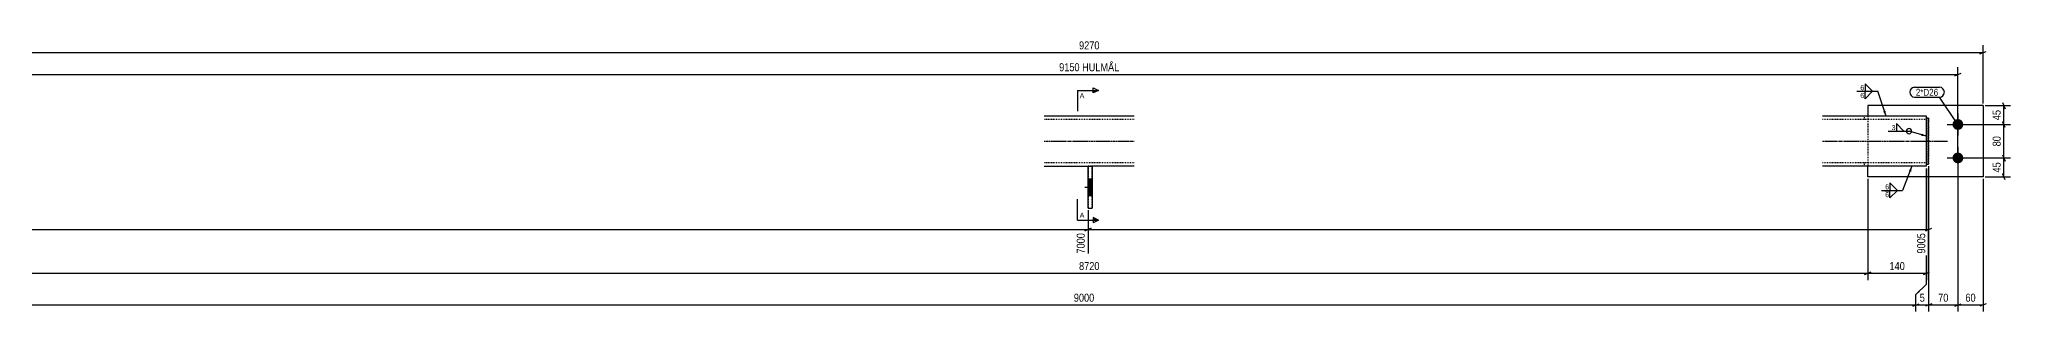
# Model space of a CAD drawing. Header units: millimetres. Extents: x 7 to 31723, y 5 to 663.
# Drawn here: x 27020 to 31723, y 12 to 663 of the extents above; entities that cross this region are included whole.
import ezdxf

# ---------------------------------------------------------------- set-up
doc = ezdxf.new("R2010")
doc.units = ezdxf.units.MM
doc.linetypes.add('DXK_LINE_DOT2', pattern=[3.9198, 1.9599, -1.9599])
doc.linetypes.add('DXK_LINE_DOT3', pattern=[5.9187, 2.979, -0.9799, 0.9799, -0.9799])
for name, color, linetype in [('MÅLSÆTNING', 7, 'Continuous'), ('STÅL', 7, 'Continuous'), ('TEKST', 7, 'Continuous')]:
    doc.layers.add(name, color=color, linetype=linetype)
doc.styles.add('Arial', font='ARIAL.TTF', dxfattribs={"height": 0.2})
doc.styles.add('Arial Narrow', font='ARIALN.TTF', dxfattribs={"height": 0.2})

msp = doc.modelspace()

# ---------------------------------------------------------------- hatches: boundary and pattern name
at = {"layer": 'STÅL', "linetype": 'Continuous'}
for points in [[(31597, 472.3, -1), (31597, 446.3, -1)], [(31597, 392.3, -1), (31597, 366.3, -1)], [(29521.9, 329.3), (29521.9, 289.3), (29531.9, 289.3), (29531.9, 329.3)], [(29521.9, 329.3), (29521.9, 289.3), (29531.9, 289.3), (29531.9, 329.3)]]:
    msp.add_hatch(color=96, dxfattribs=at).paths.add_polyline_path(points)
at = {"layer": 'TEKST', "linetype": 'Continuous'}
for points in [[(31424.5, 492.2), (31425.5, 479.3), (31418.6, 490.2)], [(31510.9, 437.7), (31522, 431.2), (31509.2, 431.7)], [(31510.9, 437.7), (31522, 431.2), (31509.2, 431.7)], [(31479.9, 348.8), (31487.3, 359.3), (31485.7, 346.5)]]:
    msp.add_hatch(color=3, dxfattribs=at).paths.add_polyline_path(points)

# ---------------------------------------------------------------- linework, layer by layer
at = {"layer": 'MÅLSÆTNING', "color": 7, "linetype": 'Continuous'}
for p, q in [((22387, 631), (31657, 631)), ((31649.5, 628), (31664.5, 634)), ((31657, 509.3), (31657, 648.8)), ((22447, 578.9), (31597, 578.9)), ((31589.5, 575.9), (31604.5, 581.9)), ((31597, 384.3), (31597, 596.6)), ((31662, 504.3), (31722.6, 504.3)), ((31703.6, 511.8), (31709.6, 496.8)), ((31706.6, 459.3), (31706.6, 504.3)), ((31602, 459.3), (31722.6, 459.3)), ((31602, 459.3), (31722.6, 459.3)), ((31709.6, 451.8), (31703.6, 466.8)), ((31706.6, 379.3), (31706.6, 459.3)), ((31602, 379.3), (31722.6, 379.3)), ((31602, 379.3), (31722.6, 379.3)), ((31703.6, 386.8), (31709.6, 371.8)), ((31706.6, 334.3), (31706.6, 379.3)), ((31382, 329.3), (31382, 87.6)), ((31382, 329.3), (31382, 87.6)), ((31522, 354.3), (31522, 87.6)), ((31522, 78), (31522, 354.3)), ((31527, 359.3), (31527, 12)), ((31527, 354.3), (31527, 150.9)), ((31597, 374.3), (31597, 12)), ((31657, 329.3), (31657, 12)), ((31662, 334.3), (31722.6, 334.3)), ((31709.6, 326.8), (31703.6, 341.8)), ((29521.9, 254.3), (29521.9, 150.9)), ((22522, 208.2), (29521.9, 208.2)), ((29514.4, 205.2), (29529.4, 211.2)), ((31519.5, 205.2), (31534.5, 211.2)), ((22662, 103.6), (31382, 103.6)), ((31389.5, 106.6), (31374.5, 100.6)), ((31374.5, 100.6), (31389.5, 106.6)), ((31382, 103.6), (31522, 103.6)), ((31514.5, 100.6), (31529.5, 106.6)), ((31497, 53), (31522, 78)), ((31497, 12), (31497, 53)), ((31489.5, 25), (31504.5, 31)), ((31497, 28), (31527, 28)), ((31534.5, 31), (31519.5, 25)), ((31589.5, 25), (31604.5, 31)), ((31597, 28), (31657, 28)), ((31664.5, 31), (31649.5, 25))]:
    msp.add_line(p, q, dxfattribs=at)
at = {"layer": 'STÅL', "color": 2, "linetype": 'Continuous'}
for p, q in [((29631.9, 479.3), (29416.9, 479.3)), ((31522, 479.3), (31274, 479.3)), ((31382, 504.3), (31382, 479.3)), ((31657, 504.3), (31382, 504.3)), ((31522, 359.3), (31522, 479.3)), ((31527, 474.3), (31522, 474.3)), ((31527, 474.3), (31527, 465.1)), ((31657, 504.3), (31657, 334.3)), ((31527, 364.3), (31527, 465.1)), ((29416.9, 359.3), (29521.9, 359.3)), ((29521.9, 259.3), (29521.9, 359.3)), ((29521.9, 359.3), (29531.9, 359.3)), ((29531.9, 359.3), (29531.9, 259.3)), ((29631.9, 359.3), (29531.9, 359.3)), ((31522, 359.3), (31274, 359.3)), ((31382, 334.3), (31382, 359.3)), ((31657, 334.3), (31382, 334.3)), ((31522, 364.3), (31527, 364.3)), ((29521.9, 259.3), (29531.9, 259.3))]:
    msp.add_line(p, q, dxfattribs=at)
at = {"layer": 'STÅL', "color": 7, "linetype": 'DXK_LINE_DOT2'}
for p, q in [((29631.9, 471.3), (29416.9, 471.3)), ((31522, 471.3), (31274, 471.3)), ((31374, 471.3), (31374, 479.3)), ((31382, 479.3), (31382, 359.3)), ((31522, 474.3), (31522, 368.7)), ((31522, 474.3), (31527, 474.3)), ((31527, 465.1), (31527, 474.3)), ((31527, 465.1), (31527, 364.3)), ((29631.9, 367.3), (29416.9, 367.3)), ((29521.9, 359.3), (29521.9, 259.3)), ((29531.9, 359.3), (29521.9, 359.3)), ((29531.9, 259.3), (29531.9, 359.3)), ((31522, 367.3), (31274, 367.3)), ((31374, 359.3), (31374, 367.3)), ((31522, 368.7), (31522, 364.3)), ((31522, 364.3), (31527, 364.3))]:
    msp.add_line(p, q, dxfattribs=at)
at = {"layer": 'STÅL', "color": 96, "linetype": 'Continuous'}
for p, q in [((31597, 485.3), (31597, 433.3)), ((31571, 459.3), (31623, 459.3)), ((31571, 379.3), (31623, 379.3)), ((31597, 405.3), (31597, 353.3)), ((29521.9, 329.3), (29531.9, 329.3)), ((29521.9, 329.3), (29531.9, 329.3)), ((29513.9, 309.3), (29531.9, 309.3)), ((29513.9, 309.3), (29531.9, 309.3)), ((29521.9, 289.3), (29531.9, 289.3)), ((29521.9, 289.3), (29531.9, 289.3))]:
    msp.add_line(p, q, dxfattribs=at)
at = {"layer": 'STÅL', "color": 7, "linetype": 'DXK_LINE_DOT3'}
for p, q in [((29416.9, 419.3), (29631.9, 419.3)), ((31274, 419.3), (31572, 419.3))]:
    msp.add_line(p, q, dxfattribs=at)
at = {"layer": 'TEKST', "color": 3, "linetype": 'Continuous'}
for p, q in [((31425.5, 479.3), (31405.7, 538.8)), ((31522, 431.2), (31480.4, 443.4)), ((31522, 431.2), (31480.4, 443.4)), ((31487.3, 359.3), (31465, 301.9))]:
    msp.add_line(p, q, dxfattribs=at)
for start, end in [(90, 270), (270, 90)]:
    msp.add_arc((31480.4, 443.4), 6.25, start, end, dxfattribs=at)

# ---------------------------------------------------------------- wipeouts: each hides what was drawn before it
at = {"color": 0, "linetype": 'Continuous'}
msp.add_wipeout([(29513, 522.1), (29513, 534.6), (29501.9, 534.6), (29501.9, 522.1)], dxfattribs=at).dxf.layer = 'TEKST'
at = {"color": 0}
msp.add_wipeout([(31372.9, 540.3), (31372.9, 554.8), (31363.3, 554.8), (31363.3, 540.3)], dxfattribs=at).dxf.layer = 'TEKST'

# ---------------------------------------------------------------- next in the draw order: hatches: boundary and pattern name
at = {"layer": 'TEKST', "linetype": 'Continuous'}
msp.add_hatch(color=30, dxfattribs=at).paths.add_polyline_path([(29534.4, 534.6), (29534.4, 540.9), (29546.9, 540.9)])

# ---------------------------------------------------------------- next in the draw order: linework, layer by layer
at = {"layer": 'TEKST', "color": 7, "linetype": 'Continuous'}
for q in [(29496.9, 490.9), (29546.9, 540.9)]:
    msp.add_line((29496.9, 540.9), q, dxfattribs=at)
at = {"layer": 'TEKST', "color": 30, "linetype": 'Continuous'}
for p, q in [((29534.4, 534.6), (29534.4, 547.1)), ((29534.4, 547.1), (29546.9, 540.9)), ((29546.9, 540.9), (29534.4, 534.6))]:
    msp.add_line(p, q, dxfattribs=at)
at = {"layer": 'TEKST', "color": 3, "linetype": 'Continuous'}
for p, q in [((31393.4, 538.8), (31375.5, 556.7)), ((31375.5, 556.7), (31375.5, 538.8)), ((31375.5, 538.8), (31393.4, 538.8))]:
    msp.add_line(p, q, dxfattribs=at)

# ---------------------------------------------------------------- next in the draw order: texts
at = {"layer": 'TEKST', "color": 3, "linetype": 'Continuous', "style": 'Arial'}
msp.add_text('A', height=11.9, dxfattribs=at).set_placement((29501.9, 522.1))

# ---------------------------------------------------------------- next in the draw order: wipeouts: each hides what was drawn before it
at = {"color": 0}
for points, layer in [([(29553.1, 634.8), (29553.1, 662.8), (29496.4, 662.8), (29496.4, 634.8)], 'MÅLSÆTNING'), ([(29600.6, 582.6), (29600.6, 610.6), (29448.9, 610.6), (29448.9, 582.6)], 'MÅLSÆTNING'), ([(31702.9, 435.5), (31674.9, 435.5), (31674.9, 403.1), (31702.9, 403.1)], 'MÅLSÆTNING'), ([(31474.3, 107.4), (31474.3, 135.4), (31429.8, 135.4), (31429.8, 107.4)], 'MÅLSÆTNING'), ([(31522.1, 31.8), (31522.1, 59.8), (31501.9, 59.8), (31501.9, 31.8)], 'MÅLSÆTNING'), ([(31643.2, 31.8), (31643.2, 59.8), (31610.9, 59.8), (31610.9, 31.8)], 'MÅLSÆTNING'), ([(31549.9, 527.8), (31549.9, 545.3), (31496.6, 545.3), (31496.6, 527.8)], 'TEKST'), ([(31447.6, 444.9), (31447.6, 459.4), (31438, 459.4), (31438, 444.9)], 'TEKST'), ([(31432.3, 303.4), (31432.3, 317.9), (31422.6, 317.9), (31422.6, 303.4)], 'TEKST')]:
    msp.add_wipeout(points, dxfattribs=at).dxf.layer = layer
at = {"color": 0, "linetype": 'Continuous'}
msp.add_wipeout([(29517.9, 203.7), (29489.9, 203.7), (29489.9, 146.9), (29517.9, 146.9)], dxfattribs=at).dxf.layer = 'MÅLSÆTNING'

# ---------------------------------------------------------------- next in the draw order: linework, layer by layer
at = {"layer": 'MÅLSÆTNING', "color": 7, "linetype": 'Continuous'}
for p, q in [((31709.6, 451.8), (31703.6, 466.8)), ((31703.6, 386.8), (31709.6, 371.8)), ((31522, 78), (31522, 354.3)), ((31527, 359.3), (31527, 12)), ((31597, 374.3), (31597, 12)), ((29529.4, 211.2), (29514.4, 205.2)), ((29521.9, 208.2), (31527, 208.2)), ((31497, 53), (31522, 78)), ((31497, 12), (31497, 53)), ((22522, 28), (31497, 28)), ((31489.5, 25), (31504.5, 31)), ((31534.5, 31), (31519.5, 25)), ((31527, 28), (31597, 28)), ((31589.5, 25), (31604.5, 31))]:
    msp.add_line(p, q, dxfattribs=at)
at = {"layer": 'TEKST', "color": 3, "linetype": 'Continuous'}
for p, q in [((31430.3, 443.4), (31480.4, 443.4)), ((31468.1, 443.4), (31450.2, 461.3)), ((31450.2, 461.3), (31450.2, 443.4)), ((31450.2, 443.4), (31468.1, 443.4)), ((31452.7, 301.9), (31434.8, 319.8)), ((31434.8, 319.8), (31434.8, 301.9)), ((31434.8, 301.9), (31452.7, 301.9))]:
    msp.add_line(p, q, dxfattribs=at)

# ---------------------------------------------------------------- next in the draw order: texts
at = {"layer": 'MÅLSÆTNING', "color": 3, "style": 'Arial Narrow'}
for s, height, p in [('9270', 19.09, (29500.4, 638.8)), ('9150 HULMÅL', 19.089, (29452.9, 586.6)), ('140', 19.09, (31433.8, 111.4)), ('5', 19.1, (31505.9, 35.8)), ('60', 19.09, (31614.9, 35.8))]:
    msp.add_text(s, height=height, dxfattribs=at).set_placement(p)
msp.add_text('80', height=19.09, rotation=90.0002, dxfattribs=at).set_placement((31698.9, 407.1))
at = {"layer": 'MÅLSÆTNING', "color": 3, "linetype": 'Continuous', "style": 'Arial Narrow'}
msp.add_text('7000', height=19.09, rotation=90.0002, dxfattribs=at).set_placement((29513.9, 150.9))
at = {"layer": 'TEKST', "color": 3, "style": 'Arial Narrow'}
msp.add_text('3', height=11.9, dxfattribs=at).set_placement((31439, 445.9))

# ---------------------------------------------------------------- next in the draw order: wipeouts: each hides what was drawn before it
at = {"color": 0, "linetype": 'Continuous'}
msp.add_wipeout([(31372.9, 521.6), (31372.9, 536.1), (31363.3, 536.1), (31363.3, 521.6)], dxfattribs=at).dxf.layer = 'TEKST'
at = {"color": 0}
msp.add_wipeout([(31549.9, 527.8), (31549.9, 545.3), (31496.6, 545.3), (31496.6, 527.8)], dxfattribs=at).dxf.layer = 'TEKST'

# ---------------------------------------------------------------- next in the draw order: linework, layer by layer
at = {"layer": 'TEKST', "color": 3, "linetype": 'Continuous'}
for p, q in [((31355.6, 538.8), (31405.7, 538.8)), ((31375.5, 538.8), (31393.4, 538.8)), ((31393.4, 538.8), (31375.5, 521)), ((31375.5, 521), (31375.5, 538.8))]:
    msp.add_line(p, q, dxfattribs=at)
at = {"layer": 'TEKST', "color": 7, "linetype": 'Continuous'}
for p, q in [((31493.6, 548.3), (31552.9, 548.3)), ((31493.6, 524.8), (31552.9, 524.8)), ((31597, 459.3), (31552.9, 524.8))]:
    msp.add_line(p, q, dxfattribs=at)
for centre, radius, start, end in [((31493.6, 536.5), 11.7, 90, 270), ((31552.9, 536.5), 11.8, 270, 90)]:
    msp.add_arc(centre, radius, start, end, dxfattribs=at)

# ---------------------------------------------------------------- next in the draw order: texts
at = {"layer": 'TEKST', "color": 3, "style": 'Arial Narrow'}
for s, height, p in [('6', 11.9, (31364.3, 541.3)), ('2*D26', 16.7, (31496.6, 527.8))]:
    msp.add_text(s, height=height, dxfattribs=at).set_placement(p)
at = {"layer": 'TEKST', "color": 3, "linetype": 'Continuous', "style": 'Arial Narrow'}
msp.add_text('6', height=11.9, dxfattribs=at).set_placement((31364.3, 522.6))

# ---------------------------------------------------------------- next in the draw order: wipeouts: each hides what was drawn before it
at = {"color": 0}
for points in [[(31702.9, 498), (31674.9, 498), (31674.9, 465.6), (31702.9, 465.6)], [(31702.9, 373), (31674.9, 373), (31674.9, 340.6), (31702.9, 340.6)], [(29553.1, 107.4), (29553.1, 135.4), (29496.4, 135.4), (29496.4, 107.4)], [(29540.6, 31.8), (29540.6, 59.8), (29483.9, 59.8), (29483.9, 31.8)], [(31578.2, 31.8), (31578.2, 59.8), (31545.9, 59.8), (31545.9, 31.8)]]:
    msp.add_wipeout(points, dxfattribs=at).dxf.layer = 'MÅLSÆTNING'
at = {"color": 0, "linetype": 'Continuous'}
for points, layer in [([(31523, 203.7), (31495, 203.7), (31495, 146.9), (31523, 146.9)], 'MÅLSÆTNING'), ([(31432.3, 284.7), (31432.3, 299.2), (31422.6, 299.2), (31422.6, 284.7)], 'TEKST')]:
    msp.add_wipeout(points, dxfattribs=at).dxf.layer = layer

# ---------------------------------------------------------------- next in the draw order: linework, layer by layer
at = {"layer": 'MÅLSÆTNING', "color": 7, "linetype": 'Continuous'}
msp.add_line((29521.9, 254.3), (29521.9, 150.9), dxfattribs=at)
at = {"layer": 'TEKST', "color": 3, "linetype": 'Continuous'}
for p, q in [((31414.9, 301.9), (31465, 301.9)), ((31434.8, 301.9), (31452.7, 301.9)), ((31452.7, 301.9), (31434.8, 284.1)), ((31434.8, 284.1), (31434.8, 301.9))]:
    msp.add_line(p, q, dxfattribs=at)

# ---------------------------------------------------------------- next in the draw order: texts
at = {"layer": 'MÅLSÆTNING', "color": 3, "style": 'Arial Narrow'}
for p in [(31698.9, 469.6), (31698.9, 344.6)]:
    msp.add_text('45', height=19.09, rotation=90.0002, dxfattribs=at).set_placement(p)
at = {"layer": 'MÅLSÆTNING', "color": 3, "linetype": 'Continuous', "style": 'Arial Narrow'}
msp.add_text('9005', height=19.09, rotation=90.0002, dxfattribs=at).set_placement((31519, 150.9))
at = {"layer": 'MÅLSÆTNING', "color": 3, "style": 'Arial Narrow'}
for s, p in [('8720', (29500.4, 111.4)), ('9000', (29487.9, 35.8)), ('70', (31549.9, 35.8))]:
    msp.add_text(s, height=19.09, dxfattribs=at).set_placement(p)
at = {"layer": 'TEKST', "color": 3, "style": 'Arial Narrow'}
msp.add_text('6', height=11.9, dxfattribs=at).set_placement((31423.6, 304.4))
at = {"layer": 'TEKST', "color": 3, "linetype": 'Continuous', "style": 'Arial Narrow'}
msp.add_text('6', height=11.9, dxfattribs=at).set_placement((31423.6, 285.7))

# ---------------------------------------------------------------- next in the draw order: wipeouts: each hides what was drawn before it
at = {"color": 0, "linetype": 'Continuous'}
msp.add_wipeout([(29513, 236.7), (29513, 249.2), (29501.9, 249.2), (29501.9, 236.7)], dxfattribs=at).dxf.layer = 'TEKST'

# ---------------------------------------------------------------- next in the draw order: hatches: boundary and pattern name
at = {"layer": 'TEKST', "linetype": 'Continuous'}
msp.add_hatch(color=30, dxfattribs=at).paths.add_polyline_path([(29534.4, 230.5), (29534.4, 236.7), (29546.9, 230.5)])

# ---------------------------------------------------------------- next in the draw order: linework, layer by layer
at = {"layer": 'TEKST', "color": 7, "linetype": 'Continuous'}
for q in [(29496.9, 280.5), (29546.9, 230.5)]:
    msp.add_line((29496.9, 230.5), q, dxfattribs=at)
at = {"layer": 'TEKST', "color": 30, "linetype": 'Continuous'}
for p, q in [((29546.9, 230.5), (29534.4, 236.7)), ((29534.4, 236.7), (29534.4, 224.2)), ((29546.9, 230.5), (29534.4, 224.2))]:
    msp.add_line(p, q, dxfattribs=at)

# ---------------------------------------------------------------- next in the draw order: texts
at = {"layer": 'TEKST', "color": 3, "linetype": 'Continuous', "style": 'Arial'}
msp.add_text('A', height=11.9, dxfattribs=at).set_placement((29501.9, 236.7))

doc.saveas('drawing.dxf')
